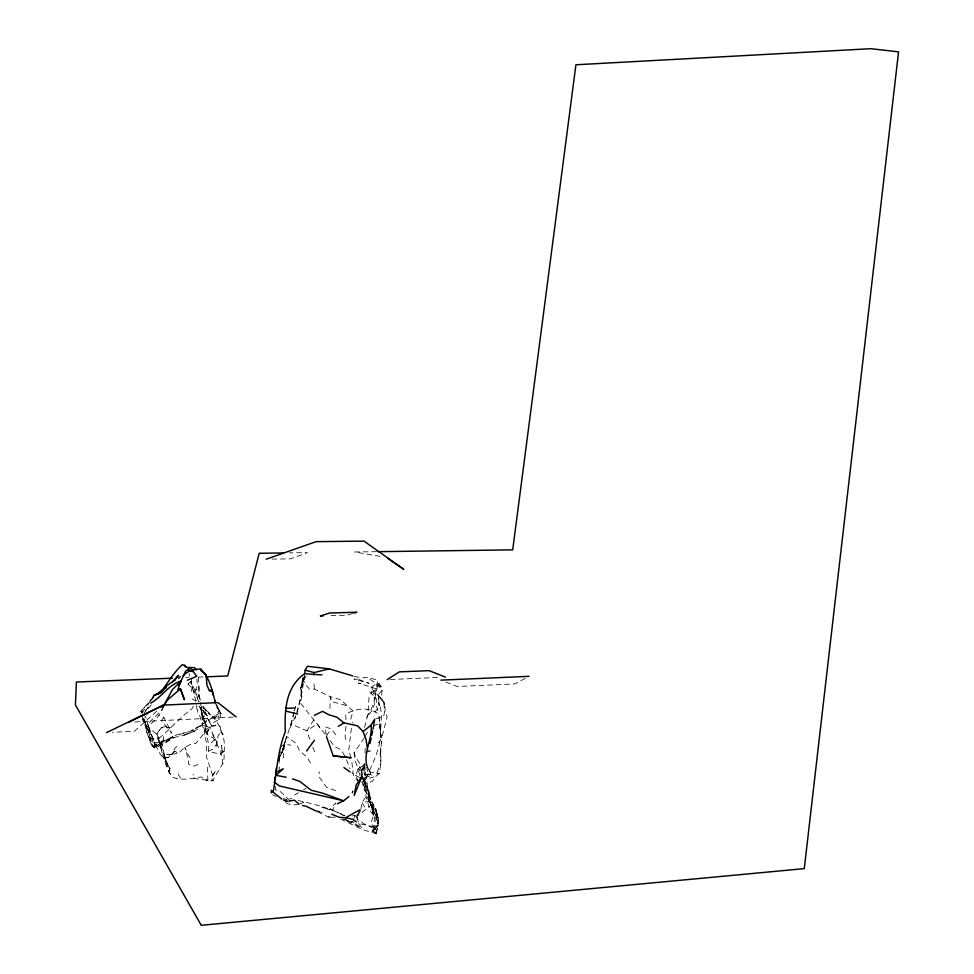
<?xml version="1.0" encoding="UTF-8"?>
<svg xmlns="http://www.w3.org/2000/svg" width="974" height="974" viewBox="0 0 974 974"><rect width="100%" height="100%" fill="white"/><g stroke="black" fill="none" stroke-linecap="round" stroke-linejoin="round"><path stroke-width="0.73" stroke-dasharray="4.87 3.65" d="M294.026 712.298C291.835 727.882 281.827 741.421 283.811 757.492L279.1 758.746L279.27 770.848M207.462 767.183L207.864 780.637L213.062 780.783C216.654 770.641 226.991 763.64 223.411 751.502L224.142 751.246C226.175 733.495 216.849 718.057 202.823 707.587L210.299 714.892L202.969 706.564L203.98 712.493L211.784 725.776L217.555 724.924L220.428 726.799L220.623 732.071L218.066 735.906L216.934 743.296L216.618 747.265L218.407 748.665M378.496 695.947L379.154 705.602L378.496 695.947L372.47 689.726L371.898 687.388L358.237 682.957L362.912 684.479M222.985 763.993L220.574 750.93L213.428 738.146L206.756 734.226L205.173 730.658C200.571 725.557 202.202 717.655 197.625 712.286L197.698 709.961M329.942 708.415L330.32 696.702L314.468 689.142L309.574 689.068L304.692 683.858L303.121 678.026L301.429 687.06L303.937 677.648M363.436 780.43L368.574 800.665L373.663 807.263L378.813 818.148L378.253 825.319L376.244 832.49L374.393 830.031L375.623 829.3L377.973 821.155L369.925 810.551L364.166 788.806L365.128 777.909L363.448 767.865L364.459 764.103M354.232 676.26L361.427 677.965L367.454 677.49L377.583 680.047L374.564 700.525L373.383 693.61L377.802 685.489L381.26 686.694L382.258 689.969L381.284 697.335L384.803 704.945L385.12 711.458L387.116 716.815L381.869 737.415L378.752 742.736L380.006 740.13C377.742 756.433 368.476 770.568 363.241 785.762L376.244 817.174L371.678 804.585L357.945 815.628M143.75 720.054L146.599 727.091L146.283 730.963L152.382 746.121L154.903 748.056L163.267 743.503L163.547 736.527L161.757 741.823L155.438 744.915L154.903 748.056L152.102 746.534L146.283 730.963L144.067 719.348M198.586 677.076L198.927 697.128L199.171 686.682L194.91 691.236L199.901 698.248L200.279 701.158M364.568 727.334L367.807 714.831L369.073 697.055L371.532 692.94L376.719 688.959L371.898 687.388L371.532 692.94M340.705 819.183L362.925 829.738L376.366 833.707L373.846 826.877L374.747 813.205M326.217 734.834L325.17 726.823L330.99 728.82L336.347 735.346M351.371 728.248L348.643 751.356L351.078 757.236M191.671 678.598L191.354 682.226L192.572 686.256L190.21 694.754M364.325 737.793L354.012 752.865C357.726 762.691 365.396 772.723 376.755 773.186L380.931 762.752L380.189 754.85L380.797 747.789L380.931 762.752L379.276 773.453L375.733 776.485L372.372 781.258L365.859 784.18L364.166 788.806M345.989 726.275L345.076 736.271L346.561 742.395M380.189 754.85L381.431 743.089L378.849 714.356C369.012 706.515 356.009 708.183 345.685 714.186L346.074 723.512M364.836 764.042L364.471 767.001L361.135 772.832L363.265 777.995M365.177 748.19L364.897 755.203M282.387 749.006L283.97 746.632L284.408 743.503L281.303 746.474M304.521 675.019L302.232 691.54L297.204 712.846M360.063 775.828L357.872 768.961L363.789 765.235L361.135 772.832L363.448 767.865C370.205 784.387 364.933 804.768 378.813 818.148L369.28 794.528L361.439 770.629L364.264 763.616M364.873 764.334L364.471 767.001L365.055 764.432M374.393 830.031L376.901 813.424L375.647 808.481L369.56 799.691L363.119 779.09M364.349 774.939L371.605 774.184L364.349 774.939L363.57 779.833L375.733 776.485M188.14 684.332L190.685 681.544L195.47 691.552L199 701.852L192.389 688.362L188.14 684.332L188.579 681.642M376.366 833.707L378.07 822.08L371.983 831.759L376.366 833.707L371.983 829.422M278.844 760.828L279.27 758.32M278.868 760.67L279.842 754.996M279.928 754.473L280.39 751.806M302.877 677.807L300.71 688.277L301.368 694.438L301.782 684.162L300.783 697.031L296.193 714.551M372.592 731.34L373.079 728.637M360.855 809.345L362.097 802.466L366.93 794.967M205.173 730.658L206.269 725.277L202.409 714.392L200.461 702.619M304.29 676.212L302.013 686.658L303.194 678.866M283.97 746.632L285.406 740.143M206.269 725.277L200.766 711.13L201.995 714.758L201.192 706.856L200.242 711.044L206.269 725.277L204.808 730.987M301.903 696.057L300.82 700.72L299.566 701.925L325.766 734.907M224.142 751.246L220.087 754.253L208.497 751.283C209.934 743.296 204.199 733.958 210.031 727.115L217.555 724.924M169.026 772.455L170.024 768.462L165.909 761.498L164.143 755.447L169.026 772.455L172.483 777.191C181.395 780.868 191.598 778.555 200.814 776.923L207.864 780.637L206.135 779.894L213.062 780.783L211.285 777.873L215.875 770.276L211.285 777.873M278.649 759.744L279.696 755.8L283.921 748.385L279.1 758.746M377.802 685.489L375.404 694.048L373.383 693.61M216.8 705.407L221.025 713.479L219.345 719.336L210.591 724.157L202.969 706.564M294.44 710.862L295.67 706.588L294.404 710.618M285.479 740.374L281.936 752.525L279.696 755.8M293.978 711.97L289.814 728.309L296.741 714.003M294.927 718.593L295.779 715.902M285.869 739.023L286.685 736.551L295.792 743.162L299.675 750.844L306.956 757.066L312.057 765.783M306.177 676.114L303.425 680.607L300.71 688.277L304.083 678.829M352.88 790.754L352.016 793.153L353.367 790.766M373.614 815.421L369.56 799.691L373.614 815.421L370.838 823.115L375.623 829.3L363.156 823.347L359.077 819.39M353.866 818.525L354.986 815.433L358.055 818.404M354.012 752.865L355.766 762.569L358.347 768.62L355.729 775.377L358.347 781.209M149.789 728.418L147.634 733.836L153.308 747.143L156.68 747.496L174.626 737.306L158.506 742.383L153.649 742.906L151.53 737.829L156.68 747.496M298.214 800.555C310.073 802.917 321.53 806.229 332.743 810.222L335.726 802.978L329.236 809.698L321.968 807.422L332.743 810.222L344.759 815.53M163.742 706.053C160.564 714.746 154.209 721.965 146.599 727.091M141.534 710.776L141.9 713.138L144.408 707.404L140.524 711.531L141.571 713.857M194.91 691.236L197.43 685.793L196.918 679.012M212.758 775.499L206.61 757.382L206.658 743.612L204.297 733.105L204.662 729.563L208.375 730.768L204.869 728.43L202.835 725.411L210.031 727.115L208.375 730.768L204.297 733.105L195.64 743.588C188.761 743.746 182.917 748.324 178.692 753.438L174.821 751.197L169.062 755.045L172.167 754.083L174.882 748.349L178.412 744.854M163.608 706.174L161.781 709.997L145.662 726.02M283.921 748.385L281.936 752.525L284.006 744.026L290.836 745.195M326.716 735.942L328.275 732.85L331.087 730.67M179.74 735.2L180.251 734.201C195.725 731.413 207.072 720.261 220.185 712.725L215.4 702.717M193.339 706.162L191.988 708.755C180.02 717.388 170.547 728.954 159.127 738.195C165.604 747.168 162.11 760.085 170.024 768.462M365.019 736.539L367.807 731.498M166.359 726.373L160.807 727.627L156.802 734.104L161.367 748.702L160.369 744.708C163.133 755.812 165.361 768.011 172.483 777.191M192.803 729.83L194.532 731.291L183.1 735.394L194.532 731.291L199.317 727.517L202.324 724.607L203.883 715.415L206.415 720.991L202.324 724.607L192.803 729.83L191.148 732.472C182.272 737.622 170.535 735.626 163.267 743.503L161.757 741.823M283.3 799.508L286.003 800.616L287.793 797.779L291.701 798.826M313.798 719.932L306.834 730.78L311.132 743.125M171.229 727.761L161.112 727.846L156.838 734.481L159.127 738.195M152.102 746.534L152.382 746.121C164.302 742.979 173.518 733.592 186.241 732.606M141.9 713.138L146.916 705.773M150.191 701.11L146.38 706.43L148.961 702.972M163.851 717.4L161.489 720.59L171.753 733.191L163.851 717.4L158.762 715.354M145.443 710.813L150.714 704.592M145.382 710.862L147.89 707.611M374.88 712.177L379.629 706.016L378.314 702.157C384.815 714.867 378.387 729.538 381.431 743.089M153.308 747.143L157.605 745.439L153.308 747.143L154.854 745.171L153.649 742.906C158.19 747.46 158.518 754.911 164.545 758.271L168.612 757.285L174.821 751.197L172.167 754.083L163.413 755.094M151.384 704.908L143.835 713.102M164.947 740.617L155.219 744.647L151.14 734.469L153.855 740.179L147.098 727.822L150.361 732.119L145.345 726.214L143.081 721.417L142.801 719.457L147.427 714.027M372.482 831.175L371.983 831.759L378.253 825.319L372.482 831.175L376.244 832.49M377.973 694.961L383.598 700.769L384.803 704.945L377.973 694.961L382.258 689.969L376.354 683.785L367.454 677.49M147.524 703.715L140.524 711.531L140.853 712.128L142.204 711.264M213.44 717.509L216.447 716.694L219.43 710.923L221.025 713.479L220.185 712.725L217.896 718.008L219.345 719.336L213.44 717.509L219.43 710.923L215.79 704.385M211.163 742.894L214.974 739.363L210.031 727.115L204.662 729.563L207.255 733.836M156.777 711.13L134.534 731.182L112.424 732.314M220.087 754.253L223.411 751.502M371.021 687.449L376.354 683.785M169.549 738.669L172.934 736.454L167.26 741.762L163.267 743.503M154.744 746.595L162.366 742.48L154.744 746.595L152.382 746.121M294.598 794.991L298.434 792.787M303.547 789.853L306.104 788.38M525.144 678.403L514.71 683.918L457.171 686.487L444.935 681.715M208.497 751.283L213.671 748.763L216.934 743.296L214.974 739.363M373.359 726.044L379.897 723.195L378.849 714.356M365.128 777.909L371.362 775.341L367.904 767.597M299.578 804.086L303.523 802.503L302.22 802.065M198.014 764.602L193.741 766.112L188.469 764.054L188.189 758.831L184.902 747.435L188.518 755.581L192.158 760.816M352.661 613.523L347.048 615.227L329.224 615.714M376.061 718.775L383.671 716.633L384.633 711.385L383.598 700.769M366.054 752.232L371.837 750.662L367.405 750.771M298.677 804.061L294.891 804.914L288.146 803.94L283.41 800.993M352.405 815.908L354.986 815.433M376.853 773.88L379.276 773.453L376.755 773.186M285.09 801.772L287.756 801.322M370.181 801.371L362.097 802.466L366.09 809.601M172.167 754.083L178.692 753.438M134.838 721.917L233.224 717.083M164.545 758.271L164.448 757.492L168.612 757.285M390.124 679.499L441.137 677.332M185.657 677.648L188.579 677.527M198.793 677.125L203.164 676.942M271.977 559.1L290.751 558.832L307.492 552.611L289.473 552.855M376.585 551.686L354.767 551.978L383.525 556.921M317.573 811.853L328.25 816.942L335.275 817.223M328.25 816.942L334.861 817.503M206.89 780.223L193.315 778.348L193.181 774.367M286.003 800.616L289.595 801.334M373.846 826.877L358.712 823.529L357.555 819.304M346.184 705.505L332.195 701.682L330.32 696.702L340.644 699.661L353.16 711.105L350.762 718.897L353.124 723.244M145.345 726.214L147.232 726.701L156.802 734.104L169.963 771.104M317.39 811.135L322.589 812.657L317.573 810.794M342.653 818.915L353.696 822.19L343.907 819.304M342.726 815.189L344.893 815.847M283.178 800.251L285.686 801.078M335.592 790.62L326.558 787.284L319.302 777.313L319.119 771.761M347.353 820.887L356.216 824.26L360.806 827.669L343.834 819.402M201.192 706.856L202.154 719.031L204.248 719.883M295.122 725.8L306.834 730.78L317.402 723.779L320.994 729.721M283.215 798.327L287.001 799.958M332.743 810.222L344.589 815.64M357.872 768.961L361.439 770.629M272.489 794.796L276.287 796.586M192.048 698.894L196.042 700.988L199.901 698.248L198.453 693.719M359.649 777.605L355.729 775.377L353.404 775.304L351.906 772.711M381.26 686.694L376.926 682.36L380.152 685.708L377.583 680.047M149.278 738.718L155.438 744.915M220.623 732.071L223.253 734.773M369.791 691.844L376.573 699.089L375.976 704.677L378.095 711.044M290.033 800.628L280.719 791.874L275.581 789.804L275.192 785.494M358.87 782.378L353.404 775.304L351.602 759.817M202.154 719.031L205.1 722.854M210.591 724.157L211.784 725.776M330.198 740.678L334.545 746.608L340.937 749.639L345.539 757.212M372.165 809.844L377.851 817.868L377.973 821.155L376.901 813.424L368.574 800.665L369.329 802.174L368.428 791.314L366.48 785.726L369.743 793.615L370.437 799.776L367.417 787.99M216.508 706.905L221.025 713.479M358.712 823.529L362.925 829.738M359.357 766.672L364.8 774.963L366.407 769.789L365.944 767.001M159.748 742.164L157.605 738.414L160.247 743.113L159.748 742.164L163.06 757.127M178.096 773.977L180.86 778.859M143.872 714.112L145.82 717.57L150.008 731.206L147.951 730.488L143.653 718.483L145.601 723.913M364.446 781.647L365.859 784.18M362.912 778.47L358.347 768.62M366.808 765.199L371.362 775.341M164.448 757.492L168.003 765.868M363.801 779.285L369.743 793.615M312.849 747.314L315.722 754.278M148.535 726.251L155.219 744.647M346.513 759.793L349.922 768.839M195.969 701.122L190.685 681.544L192.389 688.362M147.853 724.413L150.008 731.206L149.314 728.893M361.829 781.306L363.241 785.762L362.669 781.769M375.647 808.481L377.851 817.868L376.901 813.424M196.273 705.03L197.625 712.286M379.811 726.263L381.869 737.415M142.192 715.074L142.801 719.457M303.121 678.026L303.425 680.607M313.884 683.858L314.468 689.142M366.967 766.721L367.819 775.389M189.212 673.631L189.455 676.285M379.897 723.195L380.664 735.565L379.897 723.195M375.355 694.255L374.527 704.105L371.873 710.618L366.614 717.375L371.07 709.681L374.381 700.476L375.355 694.255M357.872 679.158L353.988 679.134L369.049 683.298L357.872 679.158M207.45 715.464L202.738 711.373L199.025 706.211L207.45 715.464M213.635 735.857L212.929 734.713L216.788 742.176L213.635 735.857M150.836 739.363L147.951 730.488L150.836 739.363M221.938 748.531L221.439 745.207L222.109 751.502L221.938 748.531"/><path stroke-width="1.46" d="M281.839 799.167L273.195 792.227C276.774 771.956 277.517 751.295 285.297 731.717C284.518 710.594 285.394 687.194 304.716 673.643L305.179 670.173L307.346 666.277L329.322 668.858L352.795 675.919M271.247 792.909L271.308 790.328L273.195 792.227M374.795 719.141L371.021 725.167C372.75 738.852 363.351 751.721 366.772 765.515M274.68 779.76L275.106 777.069M275.52 774.367L276.567 767.634M373.079 728.637L374.552 720.492M370.023 743.442L371.167 738.061M371.727 735.37L372.592 731.34M304.716 673.643L313.445 674.446L314.091 672.584L329.322 668.858M361.902 776.424L354.207 795.514L356.131 785.105L361.902 776.424L362.291 779.103M196.431 669.881L194.581 667.689L189.053 667.458L189.394 668.213L185.51 671.293L180.689 681.678L177.828 689.653L180.421 688.898L184.366 699.588L180.421 688.898L167.382 700.075L164.216 704.896M163.608 706.126L172.398 689.616L181.14 680.96C168.332 684.746 162.061 697.007 150.678 703.143M178.887 685.513L181.14 680.96M189.394 668.213L188.311 670.234L193.497 671.853L196.736 676.273L187.398 680.229M360.173 810.538L356.788 816.492L357.555 819.304M152.662 697.567L154.306 695.205L162.134 691.272L166.724 685.842L175.283 679.633M306.615 750.954L314.492 740.289M174.346 680.68L178.461 675.299L172.593 681.788M200.851 669.381C209.434 676.93 212.478 691.236 215.4 702.717M161.903 690.517C168.551 681.739 174.2 671.963 182.382 664.597L185.766 666.289L184.67 666.593M178.51 678.488L180.227 676.601M158.007 693.951L160.795 690.895L166.359 687.741M150.191 700.83L152.857 697.956M182.978 676.224C187.178 670.623 194.52 669.114 201.143 669.028M160.54 693.196L162.634 691.126M161.234 707.124L163.462 705.115L217.957 702.619L236.146 716.937M367.332 747.837L366.041 739.485L363.095 731.559L371.021 725.167M348.936 796.549L343.603 800.811L337.394 803.769M331.757 814.227L339.463 817.344L345.6 817.758L359.516 809.954M387.189 679.621L399.352 671.865L429.132 670.66L445.471 677.149M338.295 726.385L343.895 722.842L357.568 725.825L363.095 731.559M106.519 732.618L163.462 705.115L128.775 722.221M314.237 715.427L322.528 711.349L328.859 714.746L337.016 717.254L343.895 722.842M277.066 771.725L283.276 768.79L275.885 775.28L286.198 777.24M266.194 559.186L316.136 541.654L364.02 541.13L403.796 569.376L387.628 558.26M156.777 694.377L154.306 695.205L159.286 693.598M354.061 613.096L356.861 612.244L329.76 612.987L320.312 615.97L323.283 615.885M200.693 670.307L206.22 674.933L206.902 685.099L209.361 690.59L212.393 689.957M289.083 801.091L294.404 800.178L298.957 803.988M440.857 680.132L529.065 676.333M172.459 678.184L76.398 682.031L75.436 704.957L201.253 925.3L804.281 868.625L898.564 51.841L870.695 48.7L575.914 64.771L512.701 549.86L378.034 551.674M206.062 676.833L227.709 675.956L259.194 553.269L283.471 552.94M285.625 708.268L294.927 708.025M313.445 674.446L321.956 674.848M333.23 755.861L350.896 757.76L333.23 755.861L326.485 736.648M345.6 817.758L352.698 819.28L356.301 821.837M302.512 805.474L306.14 806.277L316.319 811.123M187.665 667.494L186.071 667.105L184.549 665.145M286.295 711.203L297.63 714.088M305.179 670.173L314.091 672.584M209.361 690.59L212.649 691.637M292.565 778.883L299.809 781.428L311.132 790.218L322.82 793.226L343.603 800.811L279.428 785.957L274.096 782.012M343.895 767.573L350.08 771.919M189.053 667.458L193.4 670.989M214.718 700.598L215.437 703.118M212.015 690.956L213.184 695.156"/></g></svg>
